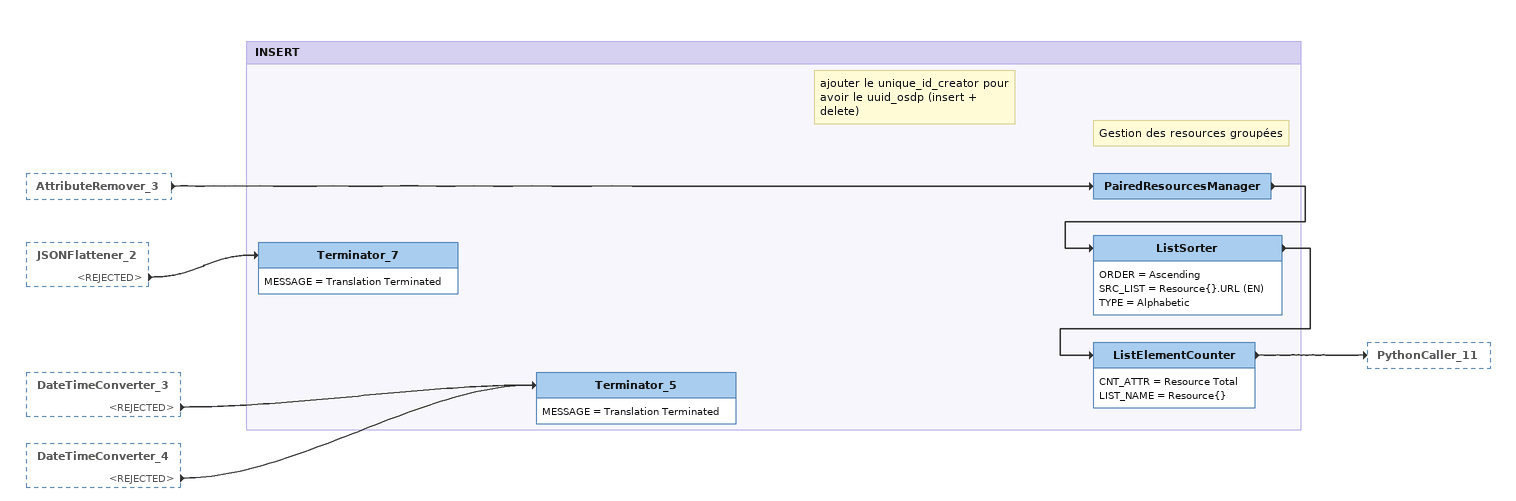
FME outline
AttributeRemover_3 [outside]
    -> PairedResourcesManager
JSONFlattener_2 [outside]
    <REJECTED> -> Terminator_7
DateTimeConverter_3 [outside]
    <REJECTED> -> Terminator_5
DateTimeConverter_4 [outside]
    <REJECTED> -> Terminator_5

Bookmark: INSERT
Note: Gestion des resources groupées
PairedResourcesManager
    -> ListSorter
ListSorter
    ORDER = Ascending
    SRC_LIST = Resource{}.URL (EN)
    TYPE = Alphabetic
    -> ListElementCounter
ListElementCounter
    CNT_ATTR = Resource Total
    LIST_NAME = Resource{}
    -> PythonCaller_11
Note: ajouter le unique_id_creator pour avoir le uuid_osdp (insert + delete)
Terminator_5
    MESSAGE = Translation Terminated
Terminator_7
    MESSAGE = Translation Terminated
